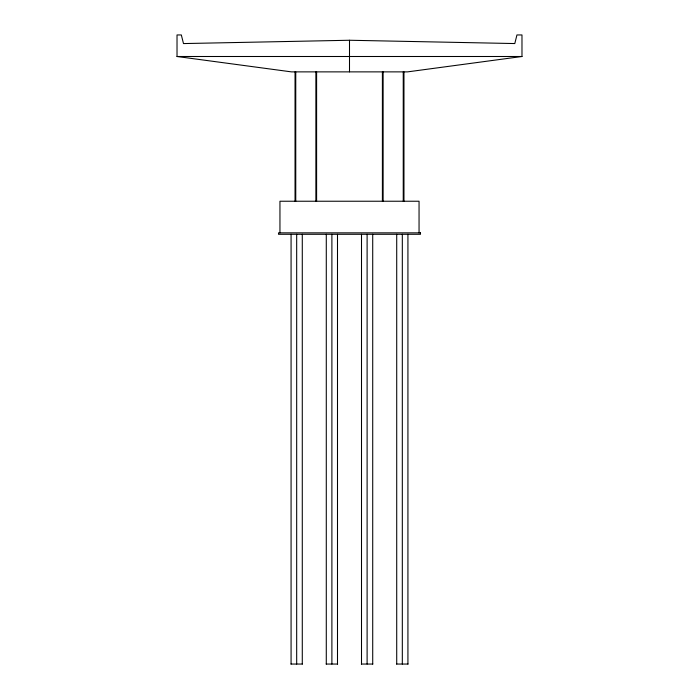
<?xml version="1.0" encoding="UTF-8"?>
<svg xmlns="http://www.w3.org/2000/svg" width="699" height="699" viewBox="0 0 699 699"><rect width="100%" height="100%" fill="white"/><g stroke="black" fill="none" stroke-linecap="round" stroke-linejoin="round"><path stroke-width="1.05" d="M291.072 234.287L291.072 664.05M302.283 664.05L302.283 234.287M326.284 234.287L326.284 664.05M337.495 664.05L337.495 234.287M361.505 234.287L361.505 664.05M372.716 664.05L372.716 234.287M396.717 234.287L396.717 664.05M407.928 664.05L407.928 234.287M521.978 56.497L407.552 71.875L291.448 71.875L177.022 56.497L177.022 34.95L181.329 34.95L183.488 43.574L349.5 40.254L514.796 43.556L516.945 34.95L521.978 34.95L521.978 56.497L177.022 56.497M290.933 664.05L302.422 664.05M326.145 664.05L337.634 664.05M361.366 664.05L372.855 664.05M396.578 664.05L408.067 664.05M419.051 232.854L419.051 201.233L279.95 201.233L279.95 232.854M403.961 71.875L403.961 201.233M403.244 71.875L403.244 201.233M402.318 234.287L402.318 664.05M383.122 71.875L383.122 201.233M382.397 71.875L382.397 201.233M367.106 234.287L367.106 664.05M349.5 40.254L349.5 71.875M331.894 234.287L331.894 664.05M316.603 71.875L316.603 201.233M315.878 71.875L315.878 201.233M296.682 234.287L296.682 664.05M295.756 71.875L295.756 201.233M295.039 71.875L295.039 201.233M420.492 232.854L278.508 232.854L278.508 234.287L420.492 234.287L420.492 232.854"/></g></svg>
